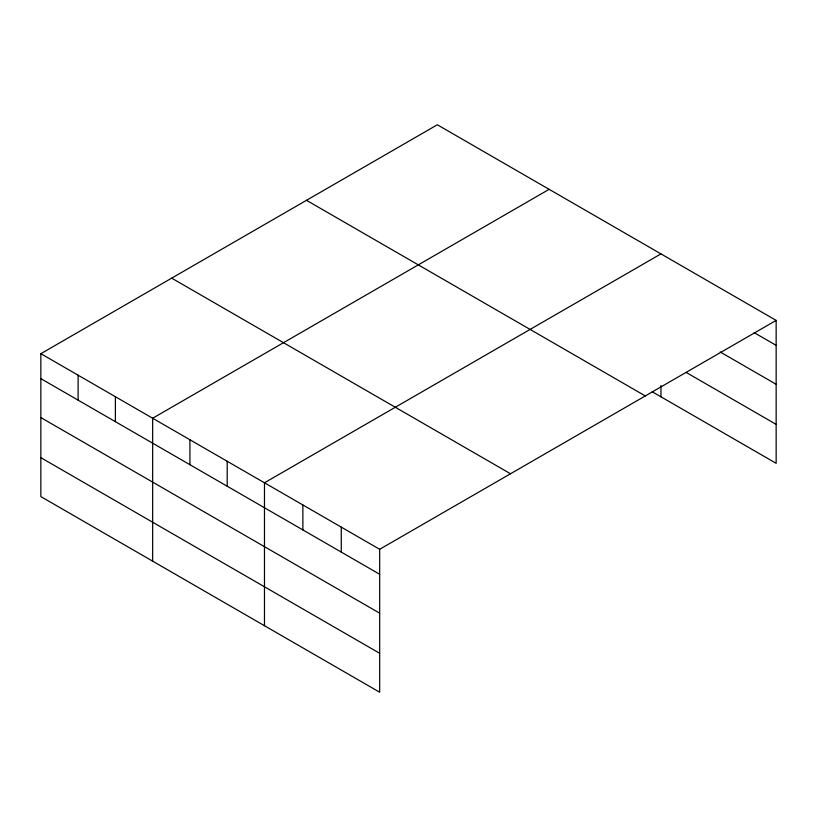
<?xml version="1.0" encoding="UTF-8"?>
<svg xmlns="http://www.w3.org/2000/svg" width="817" height="817" viewBox="0 0 817 817"><rect width="100%" height="100%" fill="white"/><g stroke="black" fill="none" stroke-linecap="round" stroke-linejoin="round"><path stroke-width="1.23" d="M652.18 391.741L776.15 463.31L776.15 320.397L437.33 124.776L40.85 353.69L40.85 496.603L379.67 692.224L379.67 549.3L40.85 353.69M549.147 189.33L152.656 418.243L152.656 561.156M660.953 253.883L264.473 482.796L264.473 625.71M379.67 549.3L776.15 320.397M754.203 332.682L776.15 345.346M720.196 351.974L776.15 384.276M686.188 372.44L776.15 424.38M306.498 200.318L645.307 395.939M171.693 278.148L510.502 473.768M40.85 378.639L379.67 574.259M40.85 417.569L379.67 613.179M40.85 457.673L379.67 653.294M660.953 385.501L660.953 396.807M341.271 527.128L341.271 552.088M302.872 504.967L302.872 529.916M227.197 461.278L227.197 486.227M189.932 439.76L189.932 464.71M115.391 396.725L115.391 421.674M78.115 375.207L78.115 400.156"/></g></svg>
